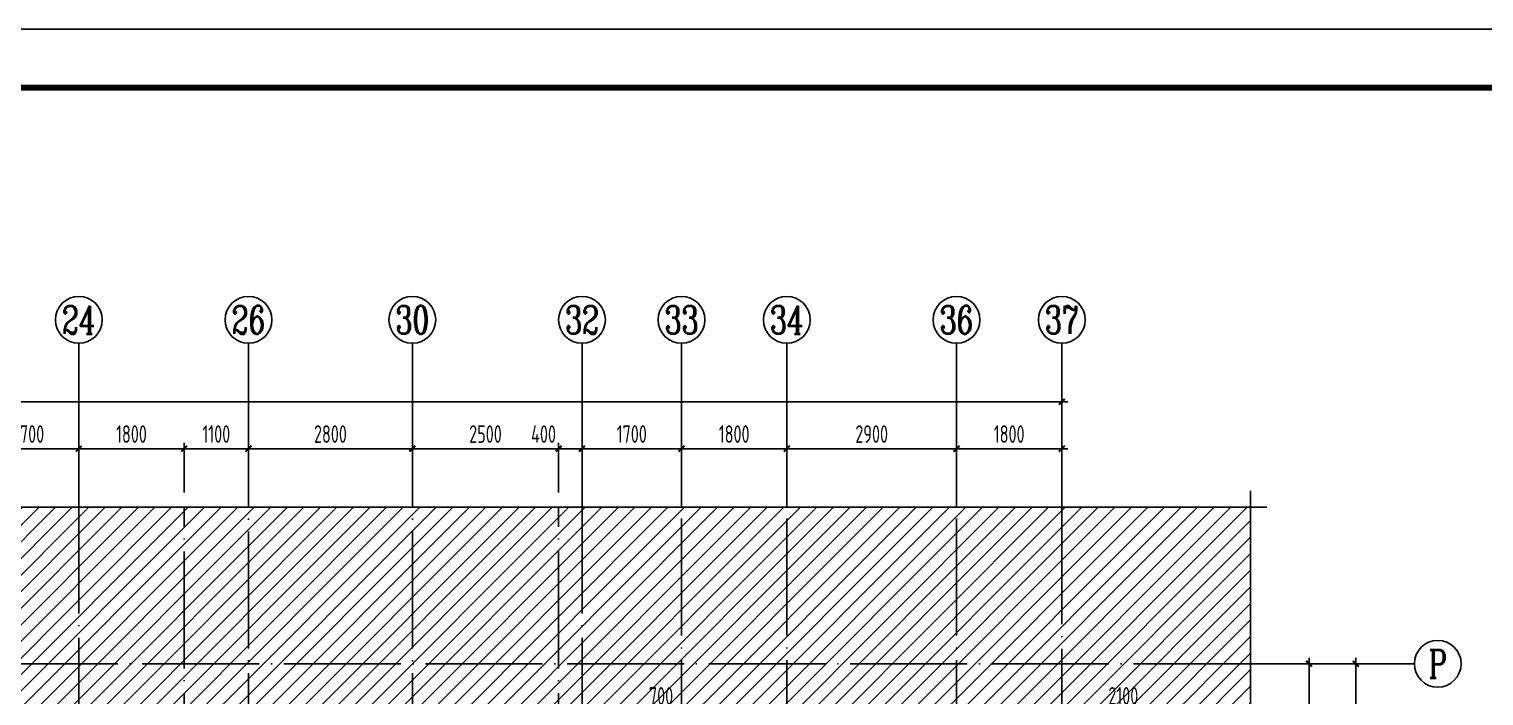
# Model space of a CAD drawing. Extents: x -1712635 to -854203, y -534641 to -21985.
# Drawn here: x -1430335 to -1405473, y -72380 to -60993 of the extents above; entities that cross this region are included whole.
import ezdxf
from ezdxf.enums import TextEntityAlignment as Align

# ---------------------------------------------------------------- set-up
doc = ezdxf.new("R2010")
doc.units = 0
doc.header["$LTSCALE"] = 1000
doc.linetypes.add('DOTE', pattern=[2.42, 2, -0.2, 0.02, -0.2])
doc.layers.get('0').update_dxf_attribs({"linetype": 'CONTINUOUS'})
doc.layers.get('Defpoints').update_dxf_attribs({"linetype": 'CONTINUOUS'})
for name, color, linetype in [('-TK', 7, 'CONTINUOUS'), ('A-AXIS', 1, 'CONTINUOUS'), ('A-DOTE', 10, 'DOTE'), ('AXIS_NUM', 7, 'CONTINUOUS'), ('S-B板填充', 251, 'CONTINUOUS'), ('S-Y一般标注', 3, 'CONTINUOUS'), ('THIN', 7, 'CONTINUOUS')]:
    doc.layers.add(name, color=color, linetype=linetype)
doc.styles.add('TSSD_Axis', font='complex.shx', dxfattribs={"width": 0.7, "bigfont": 'hztxt.shx'})
doc.styles.add('TSSD_DIMENSION', font='Tssdeng.shx', dxfattribs={"width": 0.7, "bigfont": 'tssdchn.shx'})
doc.dimstyles.new('TSSD_100_100', dxfattribs={"dimtxt": 300, "dimasz": 100, "dimexe": 100, "dimexo": 250, "dimgap": 100, "dimtad": 1, "dimdec": 0, "dimzin": 0, "dimdsep": 46, "dimtxsty": 'TSSD_DIMENSION', "dimblk": 'ARCHTICK', "dimcen": 0, "dimdle": 100, "dimclrt": 7, "dimadec": 0, "dimazin": 0, "dimtfac": 1, "dimtdec": 0, "dimtix": 1, "dimtmove": 2, "dimatfit": 3, "dimldrblk": 'ARCHTICK', "dimfxl": 0, "dimtolj": 1, "dimtzin": 0, "dimarcsym": 0})

# ---------------------------------------------------------------- blocks, each defined once
blk = doc.blocks.new('A1')
blk.add_lwpolyline([(0, 59400), (0, 0), (84100, 0), (84100, 59400)], close=True)
at = {"const_width": 100}
blk.add_lwpolyline([(2500, 58400), (2500, 1000), (83100, 1000), (83100, 58400)], close=True, dxfattribs=at)
blk = doc.blocks.new('_ArchTick')
at = {"color": 0, "const_width": 0.35}
blk.add_lwpolyline([(-0.5, -0.5), (0.5, 0.5)], dxfattribs=at)
blk = doc.blocks.new('*D833')
at = {"layer": 'Defpoints', "color": 0}
for p in [(-1419185, -72631), (-1419885, -73631), (-1419185, -73634)]:
    blk.add_point(p, dxfattribs=at)
at = {"layer": 'S-Y一般标注', "color": 0, "lineweight": -2}
for p, q in [((-1419885, -73381), (-1419885, -72531)), ((-1419185, -73384), (-1419185, -72531)), ((-1419985, -72631), (-1419085, -72631))]:
    blk.add_line(p, q, dxfattribs=at)
at = {"layer": 'S-Y一般标注', "color": 0, "lineweight": -2, "xscale": 100, "yscale": 100, "zscale": 100, "rotation": 180}
blk.add_blockref('_ArchTick', (-1419885, -72631), dxfattribs=at)
at = {"layer": 'S-Y一般标注', "color": 0, "lineweight": -2, "xscale": 100, "yscale": 100, "zscale": 100}
blk.add_blockref('_ArchTick', (-1419185, -72631), dxfattribs=at)
at = {"layer": 'S-Y一般标注', "color": 7, "insert": (-1419535, -72381), "char_height": 300, "attachment_point": 5, "style": 'TSSD_DIMENSION'}
blk.add_mtext('\\A1;700', dxfattribs=at)
blk = doc.blocks.new('*D834')
at = {"layer": 'Defpoints', "color": 0}
for p in [(-1410585, -72629), (-1412686, -73629), (-1410585, -73632)]:
    blk.add_point(p, dxfattribs=at)
at = {"layer": 'S-Y一般标注', "color": 0, "lineweight": -2}
for p, q in [((-1412686, -73379), (-1412686, -72529)), ((-1410585, -73382), (-1410585, -72529)), ((-1412786, -72629), (-1410485, -72629))]:
    blk.add_line(p, q, dxfattribs=at)
at = {"layer": 'S-Y一般标注', "color": 0, "lineweight": -2, "xscale": 100, "yscale": 100, "zscale": 100, "rotation": 180}
blk.add_blockref('_ArchTick', (-1412686, -72629), dxfattribs=at)
at = {"layer": 'S-Y一般标注', "color": 0, "lineweight": -2, "xscale": 100, "yscale": 100, "zscale": 100}
blk.add_blockref('_ArchTick', (-1410585, -72629), dxfattribs=at)
at = {"layer": 'S-Y一般标注', "color": 7, "insert": (-1411635, -72379), "char_height": 300, "attachment_point": 5, "style": 'TSSD_DIMENSION'}
blk.add_mtext('\\A1;2100', dxfattribs=at)
blk = doc.blocks.new('ts_axno')
at = {"color": 0, "linetype": 'ByBlock', "lineweight": -2}
blk.add_circle((0, 0), 0.5, dxfattribs=at)
at = {"color": 0, "linetype": 'ByBlock', "lineweight": -2, "style": 'TSSD_Axis', "width": 0.7}
blk.add_attdef('A', text='', height=0.6, dxfattribs=at).set_placement((0, 0), align=Align.MIDDLE_CENTER)
blk = doc.blocks.new('*D853')
at = {"layer": 'Defpoints', "color": 0}
for p in [(39300, 26248), (37600, 25248), (39300, 25248)]:
    blk.add_point(p, dxfattribs=at)
at = {"layer": 'S-Y一般标注', "color": 0, "lineweight": -2}
for p, q in [((37500, 26248), (39400, 26248)), ((37600, 25498), (37600, 26348)), ((39300, 25498), (39300, 26348))]:
    blk.add_line(p, q, dxfattribs=at)
at = {"layer": 'S-Y一般标注', "color": 0, "lineweight": -2, "xscale": 100, "yscale": 100, "zscale": 100, "rotation": 180}
blk.add_blockref('_ArchTick', (37600, 26248), dxfattribs=at)
at = {"layer": 'S-Y一般标注', "color": 0, "lineweight": -2, "xscale": 100, "yscale": 100, "zscale": 100}
blk.add_blockref('_ArchTick', (39300, 26248), dxfattribs=at)
at = {"layer": 'S-Y一般标注', "color": 7, "insert": (38450, 26498), "char_height": 300, "attachment_point": 5, "style": 'TSSD_DIMENSION'}
blk.add_mtext('\\A1;1700', dxfattribs=at)
blk = doc.blocks.new('*D854')
at = {"layer": 'Defpoints', "color": 0}
for p in [(42200, 26248), (41100, 25248), (42200, 25248)]:
    blk.add_point(p, dxfattribs=at)
at = {"layer": 'S-Y一般标注', "color": 0, "lineweight": -2}
for p, q in [((41000, 26248), (42300, 26248)), ((41100, 25498), (41100, 26348)), ((42200, 25498), (42200, 26348))]:
    blk.add_line(p, q, dxfattribs=at)
at = {"layer": 'S-Y一般标注', "color": 0, "lineweight": -2, "xscale": 100, "yscale": 100, "zscale": 100, "rotation": 180}
blk.add_blockref('_ArchTick', (41100, 26248), dxfattribs=at)
at = {"layer": 'S-Y一般标注', "color": 0, "lineweight": -2, "xscale": 100, "yscale": 100, "zscale": 100}
blk.add_blockref('_ArchTick', (42200, 26248), dxfattribs=at)
at = {"layer": 'S-Y一般标注', "color": 7, "insert": (41650, 26498), "char_height": 300, "attachment_point": 5, "style": 'TSSD_DIMENSION'}
blk.add_mtext('\\A1;1100', dxfattribs=at)
blk = doc.blocks.new('*D855')
at = {"layer": 'Defpoints', "color": 0}
for p in [(45000, 26248), (42200, 25248), (45000, 25248)]:
    blk.add_point(p, dxfattribs=at)
at = {"layer": 'S-Y一般标注', "color": 0, "lineweight": -2}
for p, q in [((42100, 26248), (45100, 26248)), ((42200, 25498), (42200, 26348)), ((45000, 25498), (45000, 26348))]:
    blk.add_line(p, q, dxfattribs=at)
at = {"layer": 'S-Y一般标注', "color": 0, "lineweight": -2, "xscale": 100, "yscale": 100, "zscale": 100, "rotation": 180}
blk.add_blockref('_ArchTick', (42200, 26248), dxfattribs=at)
at = {"layer": 'S-Y一般标注', "color": 0, "lineweight": -2, "xscale": 100, "yscale": 100, "zscale": 100}
blk.add_blockref('_ArchTick', (45000, 26248), dxfattribs=at)
at = {"layer": 'S-Y一般标注', "color": 7, "insert": (43600, 26498), "char_height": 300, "attachment_point": 5, "style": 'TSSD_DIMENSION'}
blk.add_mtext('\\A1;2800', dxfattribs=at)
blk = doc.blocks.new('*D856')
at = {"layer": 'Defpoints', "color": 0}
for p in [(47900, 26248), (47500, 25248), (47900, 25248)]:
    blk.add_point(p, dxfattribs=at)
at = {"layer": 'S-Y一般标注', "color": 0, "lineweight": -2}
for p, q in [((47400, 26248), (48000, 26248)), ((47500, 25498), (47500, 26348)), ((47900, 25498), (47900, 26348))]:
    blk.add_line(p, q, dxfattribs=at)
at = {"layer": 'S-Y一般标注', "color": 0, "lineweight": -2, "xscale": 100, "yscale": 100, "zscale": 100, "rotation": 180}
blk.add_blockref('_ArchTick', (47500, 26248), dxfattribs=at)
at = {"layer": 'S-Y一般标注', "color": 0, "lineweight": -2, "xscale": 100, "yscale": 100, "zscale": 100}
blk.add_blockref('_ArchTick', (47900, 26248), dxfattribs=at)
at = {"layer": 'S-Y一般标注', "color": 7, "insert": (47242, 26498), "char_height": 300, "attachment_point": 5, "style": 'TSSD_DIMENSION'}
blk.add_mtext('\\A1;400', dxfattribs=at)
blk = doc.blocks.new('*D857')
at = {"layer": 'Defpoints', "color": 0}
for p in [(49600, 26248), (47900, 25248), (49600, 25248)]:
    blk.add_point(p, dxfattribs=at)
at = {"layer": 'S-Y一般标注', "color": 0, "lineweight": -2}
for p, q in [((47800, 26248), (49700, 26248)), ((47900, 25498), (47900, 26348)), ((49600, 25498), (49600, 26348))]:
    blk.add_line(p, q, dxfattribs=at)
at = {"layer": 'S-Y一般标注', "color": 0, "lineweight": -2, "xscale": 100, "yscale": 100, "zscale": 100, "rotation": 180}
blk.add_blockref('_ArchTick', (47900, 26248), dxfattribs=at)
at = {"layer": 'S-Y一般标注', "color": 0, "lineweight": -2, "xscale": 100, "yscale": 100, "zscale": 100}
blk.add_blockref('_ArchTick', (49600, 26248), dxfattribs=at)
at = {"layer": 'S-Y一般标注', "color": 7, "insert": (48750, 26498), "char_height": 300, "attachment_point": 5, "style": 'TSSD_DIMENSION'}
blk.add_mtext('\\A1;1700', dxfattribs=at)
blk = doc.blocks.new('*D858')
at = {"layer": 'Defpoints', "color": 0}
for p in [(51400, 26248), (49600, 25248), (51400, 25248)]:
    blk.add_point(p, dxfattribs=at)
at = {"layer": 'S-Y一般标注', "color": 0, "lineweight": -2}
for p, q in [((49500, 26248), (51500, 26248)), ((49600, 25498), (49600, 26348)), ((51400, 25498), (51400, 26348))]:
    blk.add_line(p, q, dxfattribs=at)
at = {"layer": 'S-Y一般标注', "color": 0, "lineweight": -2, "xscale": 100, "yscale": 100, "zscale": 100, "rotation": 180}
blk.add_blockref('_ArchTick', (49600, 26248), dxfattribs=at)
at = {"layer": 'S-Y一般标注', "color": 0, "lineweight": -2, "xscale": 100, "yscale": 100, "zscale": 100}
blk.add_blockref('_ArchTick', (51400, 26248), dxfattribs=at)
at = {"layer": 'S-Y一般标注', "color": 7, "insert": (50500, 26498), "char_height": 300, "attachment_point": 5, "style": 'TSSD_DIMENSION'}
blk.add_mtext('\\A1;1800', dxfattribs=at)
blk = doc.blocks.new('*D859')
at = {"layer": 'Defpoints', "color": 0}
for p in [(54300, 26248), (51400, 25248), (54300, 25248)]:
    blk.add_point(p, dxfattribs=at)
at = {"layer": 'S-Y一般标注', "color": 0, "lineweight": -2}
for p, q in [((51300, 26248), (54400, 26248)), ((51400, 25498), (51400, 26348)), ((54300, 25498), (54300, 26348))]:
    blk.add_line(p, q, dxfattribs=at)
at = {"layer": 'S-Y一般标注', "color": 0, "lineweight": -2, "xscale": 100, "yscale": 100, "zscale": 100, "rotation": 180}
blk.add_blockref('_ArchTick', (51400, 26248), dxfattribs=at)
at = {"layer": 'S-Y一般标注', "color": 0, "lineweight": -2, "xscale": 100, "yscale": 100, "zscale": 100}
blk.add_blockref('_ArchTick', (54300, 26248), dxfattribs=at)
at = {"layer": 'S-Y一般标注', "color": 7, "insert": (52850, 26498), "char_height": 300, "attachment_point": 5, "style": 'TSSD_DIMENSION'}
blk.add_mtext('\\A1;2900', dxfattribs=at)
blk = doc.blocks.new('*D860')
at = {"layer": 'Defpoints', "color": 0}
for p in [(56100, 26248), (54300, 25248), (56100, 25248)]:
    blk.add_point(p, dxfattribs=at)
at = {"layer": 'S-Y一般标注', "color": 0, "lineweight": -2}
for p, q in [((54200, 26248), (56200, 26248)), ((54300, 25498), (54300, 26348)), ((56100, 25498), (56100, 26348))]:
    blk.add_line(p, q, dxfattribs=at)
at = {"layer": 'S-Y一般标注', "color": 0, "lineweight": -2, "xscale": 100, "yscale": 100, "zscale": 100, "rotation": 180}
blk.add_blockref('_ArchTick', (54300, 26248), dxfattribs=at)
at = {"layer": 'S-Y一般标注', "color": 0, "lineweight": -2, "xscale": 100, "yscale": 100, "zscale": 100}
blk.add_blockref('_ArchTick', (56100, 26248), dxfattribs=at)
at = {"layer": 'S-Y一般标注', "color": 7, "insert": (55200, 26498), "char_height": 300, "attachment_point": 5, "style": 'TSSD_DIMENSION'}
blk.add_mtext('\\A1;1800', dxfattribs=at)
blk = doc.blocks.new('*D861')
at = {"layer": 'Defpoints', "color": 0}
for p in [(56100, 27048), (6100, 25248), (56100, 25248)]:
    blk.add_point(p, dxfattribs=at)
at = {"layer": 'S-Y一般标注', "color": 0, "lineweight": -2}
for p, q in [((6100, 25498), (6100, 27148)), ((56100, 25498), (56100, 27148)), ((6000, 27048), (56200, 27048))]:
    blk.add_line(p, q, dxfattribs=at)
at = {"layer": 'S-Y一般标注', "color": 0, "lineweight": -2, "xscale": 100, "yscale": 100, "zscale": 100, "rotation": 180}
blk.add_blockref('_ArchTick', (6100, 27048), dxfattribs=at)
at = {"layer": 'S-Y一般标注', "color": 0, "lineweight": -2, "xscale": 100, "yscale": 100, "zscale": 100}
blk.add_blockref('_ArchTick', (56100, 27048), dxfattribs=at)
at = {"layer": 'S-Y一般标注', "color": 7, "insert": (31100, 27298), "char_height": 300, "attachment_point": 5, "style": 'TSSD_DIMENSION'}
blk.add_mtext('\\A1;50000', dxfattribs=at)
blk = doc.blocks.new('*D876')
at = {"layer": 'Defpoints', "color": 0}
for p in [(41100, 26248), (39300, 25248), (41100, 25248)]:
    blk.add_point(p, dxfattribs=at)
at = {"layer": 'S-Y一般标注', "color": 0, "lineweight": -2}
for p, q in [((39200, 26248), (41200, 26248)), ((39300, 25498), (39300, 26348)), ((41100, 25498), (41100, 26348))]:
    blk.add_line(p, q, dxfattribs=at)
at = {"layer": 'S-Y一般标注', "color": 0, "lineweight": -2, "xscale": 100, "yscale": 100, "zscale": 100, "rotation": 180}
blk.add_blockref('_ArchTick', (39300, 26248), dxfattribs=at)
at = {"layer": 'S-Y一般标注', "color": 0, "lineweight": -2, "xscale": 100, "yscale": 100, "zscale": 100}
blk.add_blockref('_ArchTick', (41100, 26248), dxfattribs=at)
at = {"layer": 'S-Y一般标注', "color": 7, "insert": (40200, 26498), "char_height": 300, "attachment_point": 5, "style": 'TSSD_DIMENSION'}
blk.add_mtext('\\A1;1800', dxfattribs=at)
blk = doc.blocks.new('*D877')
at = {"layer": 'Defpoints', "color": 0}
for p in [(47500, 26248), (45000, 25248), (47500, 25248)]:
    blk.add_point(p, dxfattribs=at)
at = {"layer": 'S-Y一般标注', "color": 0, "lineweight": -2}
for p, q in [((44900, 26248), (47600, 26248)), ((45000, 25498), (45000, 26348)), ((47500, 25498), (47500, 26348))]:
    blk.add_line(p, q, dxfattribs=at)
at = {"layer": 'S-Y一般标注', "color": 0, "lineweight": -2, "xscale": 100, "yscale": 100, "zscale": 100, "rotation": 180}
blk.add_blockref('_ArchTick', (45000, 26248), dxfattribs=at)
at = {"layer": 'S-Y一般标注', "color": 0, "lineweight": -2, "xscale": 100, "yscale": 100, "zscale": 100}
blk.add_blockref('_ArchTick', (47500, 26248), dxfattribs=at)
at = {"layer": 'S-Y一般标注', "color": 7, "insert": (46250, 26498), "char_height": 300, "attachment_point": 5, "style": 'TSSD_DIMENSION'}
blk.add_mtext('\\A1;2500', dxfattribs=at)
blk = doc.blocks.new('*D901')
at = {"layer": 'Defpoints', "color": 0}
for p in [(59324, 22575), (61124, 22575), (59324, 7075)]:
    blk.add_point(p, dxfattribs=at)
at = {"layer": 'S-Y一般标注', "color": 0, "lineweight": -2}
for p, q in [((61124, 6975), (61124, 22675)), ((59574, 22575), (61224, 22575)), ((59574, 7075), (61224, 7075))]:
    blk.add_line(p, q, dxfattribs=at)
at = {"layer": 'S-Y一般标注', "color": 0, "lineweight": -2, "xscale": 100, "yscale": 100, "zscale": 100}
for p, rotation in [((61124, 22575), 90), ((61124, 7075), 270)]:
    blk.add_blockref('_ArchTick', p, dxfattribs=dict(at, rotation=rotation))
at = {"layer": 'S-Y一般标注', "color": 7, "insert": (60874, 14825), "char_height": 300, "attachment_point": 5, "rotation": 90, "style": 'TSSD_DIMENSION'}
blk.add_mtext('\\A1;15500', dxfattribs=at)
blk = doc.blocks.new('*D904')
at = {"layer": 'Defpoints', "color": 0}
for p in [(59324, 22575), (60324, 22575), (59324, 20075)]:
    blk.add_point(p, dxfattribs=at)
at = {"layer": 'S-Y一般标注', "color": 0, "lineweight": -2}
for p, q in [((60324, 19975), (60324, 22675)), ((59574, 22575), (60424, 22575)), ((59574, 20075), (60424, 20075))]:
    blk.add_line(p, q, dxfattribs=at)
at = {"layer": 'S-Y一般标注', "color": 0, "lineweight": -2, "xscale": 100, "yscale": 100, "zscale": 100}
for p, rotation in [((60324, 22575), 90), ((60324, 20075), 270)]:
    blk.add_blockref('_ArchTick', p, dxfattribs=dict(at, rotation=rotation))
at = {"layer": 'S-Y一般标注', "color": 7, "insert": (60074, 21325), "char_height": 300, "attachment_point": 5, "rotation": 90, "style": 'TSSD_DIMENSION'}
blk.add_mtext('\\A1;2500', dxfattribs=at)
blk = doc.blocks.new('20210826.00024259')
at = {"layer": 'A-AXIS'}
for p, q in [((39300, 25248.5), (39300, 28048.5)), ((42200, 25248.5), (42200, 28048.5)), ((45000, 25248.5), (45000, 28048.5)), ((47900, 25248.5), (47900, 28048.5)), ((49600, 25248.5), (49600, 28048.5)), ((51400, 25248.5), (51400, 28048.5)), ((54300, 25248.5), (54300, 28048.5)), ((56100, 25248.5), (56100, 28048.5)), ((59323.9, 22574.9), (62123.9, 22574.9))]:
    blk.add_line(p, q, dxfattribs=at)
at = {"layer": 'A-DOTE'}
for p, q in [((39300, 16174.9), (39300, 25248.5)), ((41100, 20074.9), (41100, 25248.5)), ((42200, 15575.2), (42200, 25248.5)), ((45000, 15575.2), (45000, 25248.5)), ((47500, 20074.9), (47500, 25248.5)), ((47900, 16174.9), (47900, 25248.5)), ((49600, 13374.9), (49600, 25248.5)), ((51400, 13374.9), (51400, 25248.5)), ((54300, 13374.9), (54300, 25248.5)), ((56100, 25248.5), (56100, 3600)), ((59323.9, 22574.9), (3600, 22574.9))]:
    blk.add_line(p, q, dxfattribs=at)
at = {"layer": 'A-AXIS'}
ref = blk.add_blockref('ts_axno', (39300, 28448.5), dxfattribs=dict(at, xscale=800, yscale=800, zscale=800))
ref.add_attrib('16', '24', dxfattribs={"layer": 'AXIS_NUM', "height": 480, "style": 'TSSD_Axis', "width": 0.7}).set_placement((39300, 28448.5), align=Align.MIDDLE_CENTER)
ref = blk.add_blockref('ts_axno', (42200, 28448.5), dxfattribs=dict(at, xscale=800, yscale=800, zscale=800))
ref.add_attrib('17', '26', dxfattribs={"layer": 'AXIS_NUM', "height": 480, "style": 'TSSD_Axis', "width": 0.7}).set_placement((42200, 28448.5), align=Align.MIDDLE_CENTER)
ref = blk.add_blockref('ts_axno', (45000, 28448.5), dxfattribs=dict(at, xscale=800, yscale=800, zscale=800))
ref.add_attrib('18', '30', dxfattribs={"layer": 'AXIS_NUM', "height": 480, "style": 'TSSD_Axis', "width": 0.7}).set_placement((45000, 28448.5), align=Align.MIDDLE_CENTER)
ref = blk.add_blockref('ts_axno', (47900, 28448.5), dxfattribs=dict(at, xscale=800, yscale=800, zscale=800))
ref.add_attrib('19', '32', dxfattribs={"layer": 'AXIS_NUM', "height": 480, "style": 'TSSD_Axis', "width": 0.7}).set_placement((47900, 28448.5), align=Align.MIDDLE_CENTER)
ref = blk.add_blockref('ts_axno', (49600, 28448.5), dxfattribs=dict(at, xscale=800, yscale=800, zscale=800))
ref.add_attrib('20', '33', dxfattribs={"layer": 'AXIS_NUM', "height": 480, "style": 'TSSD_Axis', "width": 0.7}).set_placement((49600, 28448.5), align=Align.MIDDLE_CENTER)
ref = blk.add_blockref('ts_axno', (51400, 28448.5), dxfattribs=dict(at, xscale=800, yscale=800, zscale=800))
ref.add_attrib('21', '34', dxfattribs={"layer": 'AXIS_NUM', "height": 480, "style": 'TSSD_Axis', "width": 0.7}).set_placement((51400, 28448.5), align=Align.MIDDLE_CENTER)
ref = blk.add_blockref('ts_axno', (54300, 28448.5), dxfattribs=dict(at, xscale=800, yscale=800, zscale=800))
ref.add_attrib('22', '36', dxfattribs={"layer": 'AXIS_NUM', "height": 480, "style": 'TSSD_Axis', "width": 0.7}).set_placement((54300, 28448.5), align=Align.MIDDLE_CENTER)
ref = blk.add_blockref('ts_axno', (56100, 28448.5), dxfattribs=dict(at, xscale=800, yscale=800, zscale=800))
ref.add_attrib('23', '37', dxfattribs={"layer": 'AXIS_NUM', "height": 480, "style": 'TSSD_Axis', "width": 0.7}).set_placement((56100, 28448.5), align=Align.MIDDLE_CENTER)
ref = blk.add_blockref('ts_axno', (62523.9, 22574.9), dxfattribs=dict(at, xscale=-800, yscale=800, zscale=800))
ref.add_attrib('G', 'P', dxfattribs={"layer": 'AXIS_NUM', "height": 480, "style": 'TSSD_Axis', "width": 0.7}).set_placement((62523.9, 22574.9), align=Align.MIDDLE_CENTER)
at = {"layer": 'S-Y一般标注'}
for base, p1, p2, picture, middle in [((56100, 27048.5), (6100, 25248.5), (56100, 25248.5), '*D861', (31100, 27298.5)), ((39300, 26248.5), (37600, 25248.5), (39300, 25248.5), '*D853', (38450, 26498.5)), ((41100, 26248.5), (39300, 25248.5), (41100, 25248.5), '*D876', (40200, 26498.5)), ((42200, 26248.5), (41100, 25248.5), (42200, 25248.5), '*D854', (41650, 26498.5)), ((45000, 26248.5), (42200, 25248.5), (45000, 25248.5), '*D855', (43600, 26498.5)), ((47500, 26248.5), (45000, 25248.5), (47500, 25248.5), '*D877', (46250, 26498.5)), ((49600, 26248.5), (47900, 25248.5), (49600, 25248.5), '*D857', (48750, 26498.5)), ((51400, 26248.5), (49600, 25248.5), (51400, 25248.5), '*D858', (50500, 26498.5)), ((54300, 26248.5), (51400, 25248.5), (54300, 25248.5), '*D859', (52850, 26498.5)), ((56100, 26248.5), (54300, 25248.5), (56100, 25248.5), '*D860', (55200, 26498.5))]:
    dim = blk.add_linear_dim(base=base, p1=p1, p2=p2, dimstyle='TSSD_100_100', dxfattribs=at)
    dim.commit()
    dim.dimension.update_dxf_attribs({"geometry": picture, "text_midpoint": middle})
dim = blk.add_linear_dim(base=(47900, 26248.5), p1=(47500, 25248.5), p2=(47900, 25248.5), dimstyle='TSSD_100_100', dxfattribs=at)
dim.commit()
dim.dimension.update_dxf_attribs({"geometry": '*D856', "text_midpoint": (47241.9, 26498.5), "dimtype": 160})
for base, p1, picture, middle in [((61123.9, 22574.9), (59323.9, 7074.9), '*D901', (60873.9, 14824.9)), ((60323.9, 22574.9), (59323.9, 20074.9), '*D904', (60073.9, 21324.9))]:
    dim = blk.add_linear_dim(base=base, p1=p1, p2=(59323.9, 22574.9), angle=90, dimstyle='TSSD_100_100', dxfattribs=at)
    dim.commit()
    dim.dimension.update_dxf_attribs({"geometry": picture, "text_midpoint": middle})

msp = doc.modelspace()

# ---------------------------------------------------------------- hatches: boundary and pattern name
at = {"layer": 'S-B板填充'}
h = msp.add_hatch(dxfattribs=at)
h.set_pattern_fill('METAL', color=252, scale=50, style=0)
h.set_pattern_definition([(45, (11910.14, -2264.35), (-141.421356, 141.421356), [])])
h.paths.add_polyline_path([(-1409461.71, -69157.92), (-1437193.67, -69157.92), (-1437263.67, -69377.92), (-1437383.67, -68937.92), (-1437453.67, -69157.92), (-1465185.62, -69157.92), (-1465185.62, -79102.13), (-1464965.62, -79172.13), (-1465405.62, -79292.13), (-1465185.62, -79362.13), (-1465185.62, -89306.35), (-1437453.67, -89306.35), (-1437383.67, -89086.35), (-1437263.67, -89526.35), (-1437193.67, -89306.35), (-1409461.71, -89306.35), (-1409461.71, -79362.13), (-1409681.71, -79292.13), (-1409241.71, -79172.13), (-1409461.71, -79102.13)])
h.paths.add_polyline_path([(-1455685.62, -76931.49), (-1455685.62, -75631.48), (-1449486.2, -75631.48), (-1449486.32, -73631.48), (-1445385.65, -73631.48), (-1445385.65, -71834.48), (-1435185.65, -71834.48), (-1435185.63, -75631.48), (-1419885.6, -75631.48), (-1419885.57, -73631.47), (-1410572.34, -73631.64), (-1410572.34, -88031.48), (-1463885.6, -88031.48), (-1463885.64, -76931.49)], flags=16)

# ---------------------------------------------------------------- linework, layer by layer
at = {"layer": 'THIN'}
for points in [[(-1409181.55, -69157.92), (-1437193.5, -69157.92), (-1437263.5, -69377.92), (-1437383.5, -68937.92), (-1437453.5, -69157.92), (-1465465.46, -69157.92)], [(-1409767.19, -69157.92), (-1436736.32, -69157.92), (-1436806.32, -69377.92), (-1436926.32, -68937.92), (-1436996.32, -69157.92), (-1463965.46, -69157.92)], [(-1409461.55, -89586.35), (-1409461.55, -79362.13), (-1409681.55, -79292.13), (-1409241.55, -79172.13), (-1409461.55, -79102.13), (-1409461.55, -68877.92)]]:
    msp.add_lwpolyline(points, dxfattribs=at)

# ---------------------------------------------------------------- block references
at = {"layer": '-TK'}
msp.add_blockref('A1', (-1475552.53, -120392.79), dxfattribs=at)
at = {"layer": 'A-DOTE', "color": 2}
msp.add_blockref('20210826.00024259', (-1468785.46, -94406.39), dxfattribs=at)

# ---------------------------------------------------------------- dimensions: what is measured, and where the dimension line sits
at = {"layer": 'S-Y一般标注'}
for base, p1, p2, picture, middle in [((-1419185.48, -72631.48), (-1419885.45, -73631.48), (-1419185.48, -73634.48), '*D833', (-1419535.47, -72381.48)), ((-1410585.2, -72628.62), (-1412685.51, -73628.62), (-1410585.2, -73631.64), '*D834', (-1411635.35, -72378.62))]:
    dim = msp.add_linear_dim(base=base, p1=p1, p2=p2, dimstyle='TSSD_100_100', dxfattribs=at)
    dim.commit()
    dim.dimension.update_dxf_attribs({"geometry": picture, "text_midpoint": middle})

doc.saveas('drawing.dxf')
